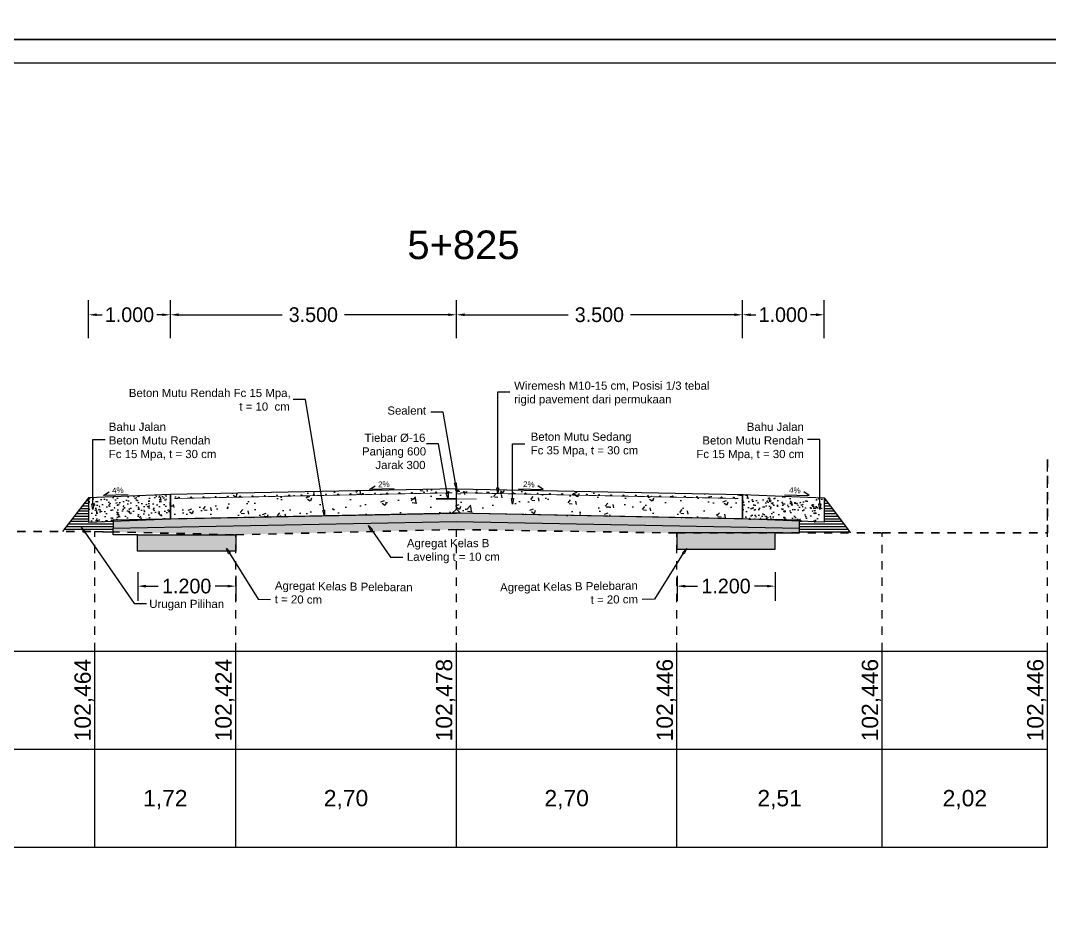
# Model space of a CAD drawing. Header units: millimetres. Extents: x 658 to 813, y 806 to 883.
# Drawn here: x 792.85 to 805.44, y 816.64 to 827.59 of the extents above; entities that cross this region are included whole.
import ezdxf
from ezdxf.enums import TextEntityAlignment as Align

# ---------------------------------------------------------------- set-up
doc = ezdxf.new("R2010")
doc.units = ezdxf.units.MM
doc.header["$LTSCALE"] = 0.1
doc.linetypes.add('DASHED', pattern=[0.75, 0.5, -0.25])
doc.layers.add('alfin', color=7, linetype='Continuous', lineweight=9, true_color=0xffffff)
doc.layers.add('putus2', color=7, linetype='DASHED', lineweight=5, true_color=0xdbdbdb)
for name, color, linetype, lineweight in [('arsir', 14, 'Continuous', 0), ('BESI', 190, 'Continuous', 15), ('DIMENSI', 182, 'Continuous', 9), ('existing', 10, 'Continuous', 30), ('G.13', 100, 'Continuous', 13), ('GREEN', 3, 'Continuous', 18), ('TEKS', 221, 'Continuous', 9)]:
    doc.layers.add(name, color=color, linetype=linetype, lineweight=lineweight)
doc.layers.add('new', color=255, linetype='Continuous')
doc.layers.add('YELLOWDASH', color=2, linetype='DASHED')
doc.styles.add('ARIAL', font='arial.ttf')
doc.dimstyles.get("Standard").update_dxf_attribs({"dimtxt": 0.18, "dimasz": 0.1, "dimexe": 0.18, "dimexo": 0.0625, "dimgap": 0.05, "dimtad": 0, "dimtih": 1, "dimtoh": 1, "dimdec": 3, "dimzin": 0, "dimdsep": 46, "dimtxsty": 'Standard', "dimcen": 0.09, "dimadec": 0, "dimazin": 0, "dimtfac": 1, "dimtdec": 3, "dimtofl": 0, "dimtmove": 0, "dimatfit": 3, "dimfxl": 1, "dimtolj": 1, "dimtzin": 0, "dimarcsym": 0})
pattern_1 = [(180, (-3730.931652, -6212.566398), (-3e-18, -0.03175), [])]
pattern_2 = [(50, (-3884.99426, -6892.08364), (0.182184669, -0.0159390855), [0.01905, -0.20955]), (355, (-3884.99426, -6892.08364), (-0.035242826, 0.191056643), [0.01524, -0.16764]), (100.451, (-3884.97908, -6892.08497), (0.1469425017, 0.1751166878), [0.01619, -0.17809]), (46.1842, (-3884.99426, -6892.03284), (0.271079041, -0.042042328), [0.028575, -0.314325]), (96.6356, (-3884.97167, -6892.03635), (0.2374042345, 0.247425556), [0.024285, -0.267135]), (351.184, (-3884.99426, -6892.03284), (0.237404606, 0.247425118), [0.02286, -0.25146]), (21, (-3884.96886, -6892.04554), (0.1516148798, -0.1022655185), [0.01905, -0.20955]), (326, (-3884.96886, -6892.04554), (0.0618020283, 0.184187966), [0.01524, -0.16764]), (71.4514, (-3884.95622, -6892.05406), (0.2134164908, 0.0819228577), [0.01619, -0.17809]), (37.5, (-3884.99426, -6892.08364), (0.00308860325, 0.08455503887), [0, -0.165608, 0, -0.17018, 0, -0.168275]), (7.5, (-3884.99426, -6892.08364), (0.0668196625, 0.1001805748), [0, -0.097028, 0, -0.161798, 0, -0.064135]), (327.5, (-3885.0509, -6892.08364), (0.13559059517, -0.005728744), [0, -0.0635, 0, -0.19812, 0, -0.26289]), (317.5, (-3885.0763, -6892.08364), (0.1481291814, 0.025426491), [0, -0.08255, 0, -0.131572, 0, -0.18669])]

# ---------------------------------------------------------------- blocks, each defined once
blk = doc.blocks.new('LOKASI')
blk.add_lwpolyline([(20620.645, 3407.919), (20678.101, 3407.919), (20678.101, 3448.549), (20620.645, 3448.549)], close=True)
blk = doc.blocks.new('*D46')
at = {"layer": 'Defpoints', "color": 0}
for p in [(794.685, 823.984), (793.685, 823.633), (794.685, 823.633)]:
    blk.add_point(p, dxfattribs=at)
at = {"layer": 'DIMENSI', "color": 0, "lineweight": -2}
for p, q in [((793.685, 823.696), (793.685, 824.164)), ((794.685, 823.696), (794.685, 824.164)), ((793.785, 823.984), (793.85, 823.984)), ((794.585, 823.984), (794.52, 823.984))]:
    blk.add_line(p, q, dxfattribs=at)
at = {"layer": 'DIMENSI', "color": 0}
for points in [[(793.785, 824.001), (793.785, 823.968), (793.685, 823.984)], [(794.585, 824.001), (794.585, 823.968), (794.685, 823.984)]]:
    blk.add_solid(points, dxfattribs=at)
at = {"layer": 'DIMENSI', "color": 0, "insert": (794.185, 823.984), "char_height": 0.18, "attachment_point": 5}
blk.add_mtext('\\A1;1.000', dxfattribs=at)
blk = doc.blocks.new('*D47')
at = {"layer": 'Defpoints', "color": 0}
for p in [(798.185, 823.984), (794.685, 823.633), (798.185, 823.633)]:
    blk.add_point(p, dxfattribs=at)
at = {"layer": 'DIMENSI', "color": 0, "lineweight": -2}
for p, q in [((794.685, 823.696), (794.685, 824.164)), ((798.185, 823.696), (798.185, 824.164)), ((794.785, 823.984), (796.055, 823.984)), ((798.085, 823.984), (796.815, 823.984))]:
    blk.add_line(p, q, dxfattribs=at)
at = {"layer": 'DIMENSI', "color": 0}
for points in [[(794.785, 824.001), (794.785, 823.968), (794.685, 823.984)], [(798.085, 824.001), (798.085, 823.968), (798.185, 823.984)]]:
    blk.add_solid(points, dxfattribs=at)
at = {"layer": 'DIMENSI', "color": 0, "insert": (796.435, 823.984), "char_height": 0.18, "attachment_point": 5}
blk.add_mtext('\\A1;3.500', dxfattribs=at)
blk = doc.blocks.new('*D48')
at = {"layer": 'Defpoints', "color": 0}
for p in [(801.685, 823.984), (798.185, 823.633), (801.685, 823.633)]:
    blk.add_point(p, dxfattribs=at)
at = {"layer": 'DIMENSI', "color": 0, "lineweight": -2}
for p, q in [((798.185, 823.696), (798.185, 824.164)), ((801.685, 823.696), (801.685, 824.164)), ((798.285, 823.984), (799.555, 823.984)), ((801.585, 823.984), (800.315, 823.984))]:
    blk.add_line(p, q, dxfattribs=at)
at = {"layer": 'DIMENSI', "color": 0}
for points in [[(798.285, 824.001), (798.285, 823.968), (798.185, 823.984)], [(801.585, 824.001), (801.585, 823.968), (801.685, 823.984)]]:
    blk.add_solid(points, dxfattribs=at)
at = {"layer": 'DIMENSI', "color": 0, "insert": (799.935, 823.984), "char_height": 0.18, "attachment_point": 5}
blk.add_mtext('\\A1;3.500', dxfattribs=at)
blk = doc.blocks.new('*D49')
at = {"layer": 'Defpoints', "color": 0}
for p in [(802.685, 823.984), (801.685, 823.633), (802.685, 823.633)]:
    blk.add_point(p, dxfattribs=at)
at = {"layer": 'DIMENSI', "color": 0, "lineweight": -2}
for p, q in [((801.685, 823.696), (801.685, 824.164)), ((802.685, 823.696), (802.685, 824.164)), ((801.785, 823.984), (801.85, 823.984)), ((802.585, 823.984), (802.52, 823.984))]:
    blk.add_line(p, q, dxfattribs=at)
at = {"layer": 'DIMENSI', "color": 0}
for points in [[(801.785, 824.001), (801.785, 823.968), (801.685, 823.984)], [(802.585, 824.001), (802.585, 823.968), (802.685, 823.984)]]:
    blk.add_solid(points, dxfattribs=at)
at = {"layer": 'DIMENSI', "color": 0, "insert": (802.185, 823.984), "char_height": 0.18, "attachment_point": 5}
blk.add_mtext('\\A1;1.000', dxfattribs=at)
blk = doc.blocks.new('*D50')
at = {"layer": 'Defpoints', "color": 0}
for p in [(794.285, 820.896), (795.485, 820.852), (795.485, 820.662)]:
    blk.add_point(p, dxfattribs=at)
at = {"layer": 'DIMENSI', "color": 0, "lineweight": -2}
for p, q in [((794.285, 820.833), (794.285, 820.482)), ((795.485, 820.79), (795.485, 820.482)), ((794.385, 820.662), (794.535, 820.662)), ((795.385, 820.662), (795.235, 820.662))]:
    blk.add_line(p, q, dxfattribs=at)
at = {"layer": 'DIMENSI', "color": 0}
for points in [[(794.385, 820.678), (794.385, 820.645), (794.285, 820.662)], [(795.385, 820.678), (795.385, 820.645), (795.485, 820.662)]]:
    blk.add_solid(points, dxfattribs=at)
at = {"layer": 'DIMENSI', "color": 0, "insert": (794.885, 820.662), "char_height": 0.18, "attachment_point": 5}
blk.add_mtext('\\A1;1.200', dxfattribs=at)
blk = doc.blocks.new('*D51')
at = {"layer": 'Defpoints', "color": 0}
for p in [(802.085, 820.896), (800.885, 820.852), (800.885, 820.662)]:
    blk.add_point(p, dxfattribs=at)
at = {"layer": 'DIMENSI', "color": 0, "lineweight": -2}
for p, q in [((800.885, 820.79), (800.885, 820.482)), ((802.085, 820.833), (802.085, 820.482)), ((800.985, 820.662), (801.135, 820.662)), ((801.985, 820.662), (801.835, 820.662))]:
    blk.add_line(p, q, dxfattribs=at)
at = {"layer": 'DIMENSI', "color": 0}
for points in [[(800.985, 820.678), (800.985, 820.645), (800.885, 820.662)], [(801.985, 820.678), (801.985, 820.645), (802.085, 820.662)]]:
    blk.add_solid(points, dxfattribs=at)
at = {"layer": 'DIMENSI', "color": 0, "insert": (801.485, 820.662), "char_height": 0.18, "attachment_point": 5}
blk.add_mtext('\\A1;1.200', dxfattribs=at)
blk = doc.blocks.new('koop')
blk.add_lwpolyline([(20620.645, 3407.919), (20678.101, 3407.919), (20678.101, 3448.549), (20620.645, 3448.549)], close=True)
at = {"color": 7}
blk.add_lwpolyline([(20621.16, 3448.013), (20677.586, 3448.013), (20677.586, 3408.455), (20621.16, 3408.455)], close=True, dxfattribs=at)

msp = doc.modelspace()

# ---------------------------------------------------------------- hatches: boundary and pattern name
at = {"layer": 'arsir'}
h = msp.add_hatch(dxfattribs=at)
h.set_pattern_fill('AR-CONC', scale=0.001, style=0)
h.set_pattern_definition(pattern_2)
h.paths.add_polyline_path([(794.6847, 821.7849), (793.6847, 821.7449), (793.6847, 821.4449), (794.6847, 821.4849)])
h = msp.add_hatch(dxfattribs=at)
h.set_pattern_fill('AR-CONC', scale=0.0025, style=0)
h.set_pattern_definition([(50, (-991.79595, -6197.4826), (0.455461672, -0.039847714), [0.047625, -0.523875]), (355, (-991.79595, -6197.4826), (-0.088107065, 0.477641607), [0.0381, -0.4191]), (100.451, (-991.758, -6197.4859), (0.367356254, 0.43779172), [0.040475, -0.445225]), (46.1842, (-991.79595, -6197.3556), (0.677697602, -0.10510582), [0.0714375, -0.7858125]), (96.6356, (-991.7395, -6197.36434), (0.593510586, 0.61856389), [0.0607125, -0.6678375]), (351.184, (-991.79595, -6197.3556), (0.593511515, 0.618562795), [0.05715, -0.62865]), (21, (-991.73245, -6197.38733), (0.3790372, -0.255663796), [0.047625, -0.523875]), (326, (-991.73245, -6197.38733), (0.15450507, 0.460469915), [0.0381, -0.4191]), (71.4514, (-991.70087, -6197.40864), (0.533541227, 0.204807144), [0.040475, -0.445225]), (37.5, (-991.79595, -6197.48258), (0.007721508, 0.211387597), [0, -0.41402, 0, -0.42545, 0, -0.4206875]), (7.5, (-991.79595, -6197.48258), (0.167049156, 0.250451437), [0, -0.24257, 0, -0.404495, 0, -0.1603375]), (327.5, (-991.93756, -6197.48258), (0.338976488, -0.01432186), [0, -0.15875, 0, -0.4953, 0, -0.657225]), (317.5, (-992.00106, -6197.48258), (0.370322953, 0.063566228), [0, -0.206375, 0, -0.32893, 0, -0.466725])])
h.paths.add_polyline_path([(798.1847, 821.8349), (798.1747, 821.8349), (798.1747, 821.8547), (794.6847, 821.7849), (794.6847, 821.4849), (798.1337, 821.5539), (798.1847, 821.6049)])
h.paths.add_polyline_path([(794.7898, 821.741, -2.4497973), (794.7947, 821.746, -1), (794.7847, 821.746, -2.3795032), (794.7898, 821.741), (794.9398, 821.744, -2.447225), (794.9447, 821.749, -1), (794.9347, 821.749, -2.3795032), (794.9398, 821.744), (795.0898, 821.7471, -2.4471044), (795.0947, 821.7521, -1), (795.0847, 821.7521, -2.3795032), (795.0898, 821.7471), (795.2397, 821.7502, -2.4469719), (795.2446, 821.7552, -1), (795.2346, 821.7552, -2.3795032), (795.2397, 821.7502), (795.3897, 821.7533, -2.4468256), (795.3946, 821.7583, -1), (795.3846, 821.7583, -2.3795032), (795.3897, 821.7533), (795.5397, 821.7564, -2.4466635), (795.5446, 821.7614, -1), (795.5346, 821.7614, -2.3795032), (795.5397, 821.7564), (795.6896, 821.7595, -2.4464826), (795.6945, 821.7645, -1), (795.6845, 821.7645, -2.3795032), (795.6896, 821.7595), (795.8396, 821.7626, -2.4462795), (795.8445, 821.7676, -1), (795.8345, 821.7676, -2.3795032), (795.8396, 821.7626), (795.9896, 821.7657, -2.4460499), (795.9945, 821.7707, -1), (795.9845, 821.7707, -2.3795032), (795.9896, 821.7657), (796.1395, 821.7687, -2.4457883), (796.1444, 821.7737, -1), (796.1344, 821.7737, -2.3795032), (796.1395, 821.7687), (796.2895, 821.7718, -2.4454874), (796.2944, 821.7768, -1), (796.2844, 821.7768, -2.3795032), (796.2895, 821.7718), (796.4395, 821.7749, -2.4451376), (796.4444, 821.7799, -1), (796.4344, 821.7799, -2.3795032), (796.4395, 821.7749), (796.5894, 821.778, -2.4447261), (796.5943, 821.783, -1), (796.5843, 821.783, -2.3795032), (796.5894, 821.778), (796.7394, 821.7811, -2.4442349), (796.7443, 821.7861, -1), (796.7343, 821.7861, -2.3795032), (796.7394, 821.7811), (796.8894, 821.7842, -2.4436383), (796.8943, 821.7892, -1), (796.8843, 821.7892, -2.3795032), (796.8894, 821.7842), (797.0393, 821.7873, -2.4428983), (797.0442, 821.7923, -1), (797.0342, 821.7923, -2.3795032), (797.0394, 821.7873), (797.1893, 821.7904, -2.4419562), (797.1942, 821.7954, -1), (797.1842, 821.7954, -2.3795032), (797.1893, 821.7904), (797.3393, 821.7934, -2.4407162), (797.3442, 821.7984, -1), (797.3342, 821.7984, -2.3795032), (797.3393, 821.7934), (797.4892, 821.7965, -2.4390103), (797.4942, 821.8015, -1), (797.4842, 821.8015, -2.3795032), (797.4893, 821.7965), (797.6392, 821.7996, -2.4365152), (797.6441, 821.8046, -1), (797.6341, 821.8046, -2.3795032), (797.6392, 821.7996), (797.7891, 821.8027, -2.4325188), (797.7941, 821.8077, -1), (797.7841, 821.8077, -2.3795032), (797.7892, 821.8027), (797.9391, 821.8058, -2.4250823), (797.9441, 821.8108, -1), (797.9341, 821.8108, -2.3795032), (797.9392, 821.8058), (798.089, 821.8089, -2.4064105), (798.094, 821.8139, -1), (798.084, 821.8139, -2.3795032), (798.0891, 821.8089), (798.1347, 821.8049)], flags=16)
h.paths.add_polyline_path([(801.6847, 821.7849), (798.8731, 821.8411), (798.8752, 821.8015, -1), (798.8852, 821.8015, -0.4202558), (798.8801, 821.7965), (799.0301, 821.7934, -2.3765317), (799.0352, 821.7984, -0.4202558), (799.0301, 821.7934), (799.1801, 821.7904, -2.3763608), (799.1852, 821.7954, -0.4202558), (799.1801, 821.7904), (799.33, 821.7873, -2.3761691), (799.3351, 821.7923, -0.4202558), (799.33, 821.7873), (799.48, 821.7842, -2.3759524), (799.4851, 821.7892, -0.4202558), (799.48, 821.7842), (799.63, 821.7811, -2.3757056), (799.6351, 821.7861, -0.4202558), (799.63, 821.7811), (799.7799, 821.778, -2.375422), (799.785, 821.783, -0.4202558), (799.7799, 821.778), (799.9299, 821.7749, -2.3750925), (799.935, 821.7799, -0.4202558), (799.9299, 821.7749), (800.0799, 821.7718, -2.3747052), (800.085, 821.7768, -0.4202558), (800.0799, 821.7718), (800.2298, 821.7687, -2.3742433), (800.2349, 821.7737, -0.4202558), (800.2298, 821.7687), (800.3798, 821.7657, -2.373683), (800.3849, 821.7707, -0.4202558), (800.3798, 821.7657), (800.5298, 821.7626, -2.3729892), (800.5349, 821.7676, -0.4202558), (800.5298, 821.7626), (800.6797, 821.7595, -2.3721074), (800.6849, 821.7645, -0.4202558), (800.6798, 821.7595), (800.8297, 821.7564, -2.3709497), (800.8348, 821.7614, -0.4202558), (800.8297, 821.7564), (800.9797, 821.7533, -2.3693622), (800.9848, 821.7583, -0.4202558), (800.9797, 821.7533), (801.1296, 821.7502, -2.3670511), (801.1348, 821.7552, -0.4202558), (801.1297, 821.7502), (801.2796, 821.7471, -2.3633757), (801.2847, 821.7521, -0.4202558), (801.2796, 821.7471), (801.4295, 821.744, -2.3566224), (801.4347, 821.749, -0.4202558), (801.4296, 821.744), (801.5794, 821.741, -2.3401403), (801.5847, 821.746, -0.4202558), (801.5796, 821.741), (801.6347, 821.7349), (798.2803, 821.8089, -2.3795032), (798.2854, 821.8139, -0.4202558), (798.2803, 821.8089), (798.4302, 821.8058, -2.3770626), (798.4353, 821.8108, -0.4202558), (798.4302, 821.8058), (798.5802, 821.8027, -2.3769485), (798.5853, 821.8077, -0.4202558), (798.5802, 821.8027), (798.7302, 821.7996, -2.3768232), (798.7353, 821.8046, -0.4202558), (798.7302, 821.7996), (798.8731, 821.7964), (798.8731, 821.8411), (798.1947, 821.8547), (798.1947, 821.8349), (798.1847, 821.6049), (798.2357, 821.5539), (801.6847, 821.4849)])
h = msp.add_hatch(dxfattribs=at)
h.set_pattern_fill('AR-CONC', scale=0.001, style=0)
h.set_pattern_definition(pattern_2)
h.paths.add_polyline_path([(802.6847, 821.7449), (801.6847, 821.7849), (801.6847, 821.4849), (802.1847, 821.4649), (802.6847, 821.4449)])
h = msp.add_hatch(dxfattribs=at)
h.set_pattern_fill('ANSI31', scale=0.01, angle=135, style=0)
h.set_pattern_definition(pattern_1)
h.paths.add_polyline_path([(793.9847, 821.4569), (793.6847, 821.4449), (793.6847, 821.7449), (793.364, 821.3308), (793.7617, 821.3308), (793.9847, 821.3256)])
h = msp.add_hatch(dxfattribs=at)
h.set_pattern_fill('ANSI31', scale=0.01, angle=135, style=0)
h.set_pattern_definition(pattern_1)
h.paths.add_polyline_path([(802.6847, 821.7449), (802.6847, 821.4449), (802.3847, 821.4569), (802.3847, 821.3128), (803.0083, 821.3128)])
h = msp.add_hatch(dxfattribs=at)
h.set_pattern_fill('ANSI33', scale=0.01, style=0)
h.set_pattern_definition([(45, (-4037.003554, -6880.94701), (-0.0449012806, 0.0449012806), []), (45, (-4036.95865, -6880.94701), (-0.0449012806, 0.0449012806), [0.03175, -0.015875])])
h.paths.add_polyline_path([(798.1847, 821.5549), (793.9847, 821.4709), (793.9847, 821.3709), (798.1847, 821.4549), (802.3847, 821.3709), (802.3847, 821.4709)])
h = msp.add_hatch(dxfattribs=at)
h.set_pattern_fill('TRIANG', scale=0.004, angle=45, style=0)
h.set_pattern_definition([(105, (-1528.85339, -1650.770902), (-0.03680176637, 0.00986100766), [0.01905, -0.01905]), (165, (-1528.85339, -1650.770902), (-0.02694076632, -0.02694076075), [0.01905, -0.01905]), (45, (-1528.87179, -1650.765972), (-0.00986100004, 0.0368017684), [0.01905, -0.01905])])
h.paths.add_polyline_path([(798.1847, 821.4549), (793.9847, 821.3709), (793.9847, 821.3256), (795.4847, 821.2908), (798.1825, 821.3549), (800.8847, 821.3128), (802.0847, 821.3128), (802.3847, 821.3128), (802.3847, 821.3709)])
h = msp.add_hatch(dxfattribs=at)
h.set_pattern_fill('TRIANG', scale=0.004, angle=45, style=0)
h.set_pattern_definition([(105, (-4022.229656, -6076.775532), (-0.03680176637, 0.00986100766), [0.01905, -0.01905]), (165, (-4022.229656, -6076.775532), (-0.02694076632, -0.02694076075), [0.01905, -0.01905]), (45, (-4022.248057, -6076.7706), (-0.00986100004, 0.03680176841), [0.01905, -0.01905])])
h.paths.add_polyline_path([(795.4847, 821.2908), (795.4847, 821.0908), (794.2847, 821.0908), (794.2847, 821.2908)])
h.paths.add_polyline_path([(800.8847, 821.3128), (800.8847, 821.1128), (802.0847, 821.1128), (802.0847, 821.3128)])
at = {"layer": 'BESI'}
for points in [[(795.0847, 821.7521, 1), (795.0947, 821.7521, 1)], [(795.2346, 821.7552, 1), (795.2446, 821.7552, 1)], [(795.3846, 821.7583, 1), (795.3946, 821.7583, 1)], [(795.5346, 821.7614, 1), (795.5446, 821.7614, 1)], [(795.6845, 821.7645, 1), (795.6945, 821.7645, 1)], [(795.8345, 821.7676, 1), (795.8445, 821.7676, 1)], [(795.9845, 821.7707, 1), (795.9945, 821.7707, 1)], [(796.1344, 821.7737, 1), (796.1444, 821.7737, 1)], [(796.2844, 821.7768, 1), (796.2944, 821.7768, 1)], [(796.4344, 821.7799, 1), (796.4444, 821.7799, 1)], [(796.5843, 821.783, 1), (796.5943, 821.783, 1)], [(796.7343, 821.7861, 1), (796.7443, 821.7861, 1)], [(796.8843, 821.7892, 1), (796.8943, 821.7892, 1)], [(797.0342, 821.7923, 1), (797.0442, 821.7923, 1)], [(797.1842, 821.7954, 1), (797.1942, 821.7954, 1)], [(797.3342, 821.7984, 1), (797.3442, 821.7984, 1)], [(797.4842, 821.8015, 1), (797.4942, 821.8015, 1)], [(797.6341, 821.8046, 1), (797.6441, 821.8046, 1)], [(797.7841, 821.8077, 1), (797.7941, 821.8077, 1)], [(797.9341, 821.8108, 1), (797.9441, 821.8108, 1)], [(798.084, 821.8139, 1), (798.094, 821.8139, 1)], [(798.2854, 821.8139, -1), (798.2754, 821.8139, -1)], [(798.4353, 821.8108, -1), (798.4253, 821.8108, -1)], [(798.5853, 821.8077, -1), (798.5753, 821.8077, -1)], [(798.7353, 821.8046, -1), (798.7253, 821.8046, -1)], [(798.8852, 821.8015, -1), (798.8752, 821.8015, -1)], [(799.0352, 821.7984, -1), (799.0252, 821.7984, -1)], [(799.1852, 821.7954, -1), (799.1752, 821.7954, -1)], [(799.3351, 821.7923, -1), (799.3251, 821.7923, -1)], [(799.4851, 821.7892, -1), (799.4751, 821.7892, -1)], [(799.6351, 821.7861, -1), (799.6251, 821.7861, -1)], [(799.785, 821.783, -1), (799.775, 821.783, -1)], [(799.935, 821.7799, -1), (799.925, 821.7799, -1)], [(800.085, 821.7768, -1), (800.075, 821.7768, -1)], [(800.2349, 821.7737, -1), (800.2249, 821.7737, -1)], [(800.3849, 821.7707, -1), (800.3749, 821.7707, -1)], [(800.5349, 821.7676, -1), (800.5249, 821.7676, -1)], [(800.6849, 821.7645, -1), (800.6749, 821.7645, -1)], [(800.8348, 821.7614, -1), (800.8248, 821.7614, -1)], [(800.9848, 821.7583, -1), (800.9748, 821.7583, -1)], [(801.1348, 821.7552, -1), (801.1248, 821.7552, -1)], [(801.2847, 821.7521, -1), (801.2747, 821.7521, -1)], [(794.7847, 821.746, 1), (794.7947, 821.746, 1)], [(794.9347, 821.749, 1), (794.9447, 821.749, 1)], [(801.4347, 821.749, -1), (801.4247, 821.749, -1)], [(801.5847, 821.746, -1), (801.5747, 821.746, -1)]]:
    msp.add_hatch(color=7, dxfattribs=at).paths.add_polyline_path(points)
at = {"layer": 'DIMENSI'}
h = msp.add_hatch(color=7, dxfattribs=at)
h.paths.add_polyline_path([(798.1947, 821.8547), (798.1847, 821.8549), (798.1847, 821.8349), (798.1947, 821.8349)])
h.paths.add_polyline_path([(798.1847, 821.8549), (798.1747, 821.8547), (798.1747, 821.8349), (798.1847, 821.8349)])

# ---------------------------------------------------------------- linework, layer by layer
at = {"layer": 'alfin', "color": 7, "linetype": 'ByBlock'}
for points in [[(791.2107, 819.8669), (805.4187, 819.8669)], [(793.7617, 817.4669), (793.7617, 819.8669)], [(795.4847, 817.4669), (795.4847, 819.8669)], [(798.1847, 817.4669), (798.1847, 819.8669)], [(800.8847, 817.4669), (800.8847, 819.8669)], [(803.3957, 817.4669), (803.3957, 819.8669)], [(805.4187, 817.4669), (805.4187, 819.8669)], [(805.4187, 817.4669), (805.4187, 819.8669)], [(791.2107, 818.6669), (805.4187, 818.6669)], [(791.2107, 817.4669), (805.4187, 817.4669)]]:
    msp.add_lwpolyline(points, dxfattribs=at)
at = {"layer": 'BESI', "color": 7}
for points, const_width in [([(794.7347, 821.7349), (798.1347, 821.8049)], 0.01), ([(801.6347, 821.7349), (798.2347, 821.8049)], 0.01), ([(798.1847, 821.7299), (797.9347, 821.7299)], 0.02), ([(798.1847, 821.7299), (798.4347, 821.7299)], 0.01)]:
    msp.add_lwpolyline(points, dxfattribs=dict(at, const_width=const_width))
for centre in [(795.0897, 821.7521), (795.2396, 821.7552), (795.3896, 821.7583), (795.5396, 821.7614), (795.6895, 821.7645), (795.8395, 821.7676), (795.9895, 821.7707), (796.1394, 821.7737), (796.2894, 821.7768), (796.4394, 821.7799), (796.5893, 821.783), (796.7393, 821.7861), (796.8893, 821.7892), (797.0392, 821.7923), (797.1892, 821.7954), (797.3392, 821.7984), (797.4892, 821.8015), (797.6391, 821.8046), (797.7891, 821.8077), (797.9391, 821.8108), (798.089, 821.8139), (798.2804, 821.8139), (798.4303, 821.8108), (798.5803, 821.8077), (798.7303, 821.8046), (798.8802, 821.8015), (799.0302, 821.7984), (799.1802, 821.7954), (799.3301, 821.7923), (799.4801, 821.7892), (799.6301, 821.7861), (799.78, 821.783), (799.93, 821.7799), (800.08, 821.7768), (800.2299, 821.7737), (800.3799, 821.7707), (800.5299, 821.7676), (800.6799, 821.7645), (800.8298, 821.7614), (800.9798, 821.7583), (801.1298, 821.7552), (801.2797, 821.7521), (794.7897, 821.746), (794.9397, 821.749), (801.4297, 821.749), (801.5797, 821.746)]:
    msp.add_circle(centre, 0.005, dxfattribs=at)
at = {"layer": 'DIMENSI', "color": 7, "extrusion": (1, 0, 0)}
for points, elevation in [([(821.8655, 0), (823.0413, 0)], 798.6904), ([(821.6686, 0), (822.4561, 0)], 793.7372), ([(821.7362, 0), (822.4034, 0)], 798.8731), ([(821.6686, 0), (822.4561, 0)], 802.6321)]:
    msp.add_lwpolyline(points, dxfattribs=dict(at, elevation=elevation))
at = {"layer": 'DIMENSI', "color": 7, "extrusion": (0, 1, 0)}
for points, elevation in [([(-798.6904, 0), (-798.8404, 0)], 823.0413), ([(-796.3368, 0), (-796.1868, 0)], 822.9475), ([(-798.0233, 0), (-797.8733, 0)], 822.792), ([(-793.7372, 0), (-793.8872, 0)], 822.4561), ([(-797.9674, 0), (-797.8174, 0)], 822.4034), ([(-798.8731, 0), (-799.0231, 0)], 822.4034), ([(-802.6321, 0), (-802.4821, 0)], 822.4561), ([(-797.378, 0), (-797.528, 0)], 821.0184), ([(-794.2435, 0), (-794.3935, 0)], 820.4511)]:
    msp.add_lwpolyline(points, dxfattribs=dict(at, elevation=elevation))
at = {"layer": 'DIMENSI', "color": 7, "extrusion": (0.986596, 0.163182, 0), "elevation": 919.9529}
msp.add_lwpolyline([(680.5947, 0), (681.9688, 0)], dxfattribs=at)
at = {"layer": 'DIMENSI', "color": 7}
for points in [[(798.1728, 821.9239), (798.0233, 822.792)], [(798.073, 821.7989), (797.9674, 822.4034)], [(797.4227, 821.8538), (797.1211, 821.8436), (797.1893, 821.8911)], [(798.9467, 821.8538), (799.2483, 821.8436), (799.1801, 821.8911)], [(794.1676, 821.7801), (793.866, 821.7699), (793.9342, 821.8174)], [(802.2018, 821.7801), (802.5034, 821.7699), (802.4352, 821.8174)], [(793.6389, 821.3224), (794.2435, 820.4511)], [(797.1485, 821.3468), (797.378, 821.0184)]]:
    msp.add_lwpolyline(points, dxfattribs=at)
for points in [[(798.1843, 821.9259), (798.1847, 821.8549), (798.1613, 821.9219)], [(798.0845, 821.8009), (798.085, 821.7299), (798.0615, 821.7969)], [(798.7021, 821.8655), (798.6904, 821.7955), (798.6787, 821.8655)], [(793.7489, 821.6686), (793.7372, 821.5986), (793.7256, 821.6686)], [(798.8847, 821.7362), (798.8731, 821.6662), (798.8614, 821.7362)], [(802.6438, 821.6686), (802.6321, 821.5986), (802.6205, 821.6686)], [(796.5726, 821.5936), (796.5725, 821.5227), (796.5496, 821.5898)], [(793.6293, 821.3158), (793.5989, 821.3799), (793.6484, 821.3291)], [(797.139, 821.3402), (797.1085, 821.4042), (797.1581, 821.3535)], [(795.3976, 821.0589), (795.3702, 821.1244), (795.4173, 821.0713)], [(800.952, 821.0713), (800.9992, 821.1244), (800.9718, 821.0589)]]:
    msp.add_lwpolyline(points, close=True, dxfattribs=at)
at = {"layer": 'DIMENSI', "color": 7, "extrusion": (0.846667, 0.532124, 0), "elevation": 1110.3532}
msp.add_lwpolyline([(271.9131, 0), (271.2484, 0)], dxfattribs=at)
at = {"layer": 'DIMENSI', "color": 7, "extrusion": (0.846667, -0.532124, 0), "elevation": 241.2394}
msp.add_lwpolyline([(1121.3793, 0), (1120.7146, 0)], dxfattribs=at)
at = {"layer": 'DIMENSI', "color": 7, "extrusion": (-0.013769, -0.999905, 0), "elevation": -831.3811}
msp.add_lwpolyline([(784.3885, 0), (784.5385, 0)], dxfattribs=at)
at = {"layer": 'DIMENSI', "color": 7, "extrusion": (0.013769, -0.999905, 0), "elevation": -809.4012}
msp.add_lwpolyline([(811.8296, 0), (811.6796, 0)], dxfattribs=at)
at = {"layer": 'existing', "color": 1, "linetype": 'DASHED'}
msp.add_lwpolyline([(791.2107, 821.3308), (793.7617, 821.3308), (795.4847, 821.2908), (798.1825, 821.3549), (800.8847, 821.3128), (803.3957, 821.3128), (805.4187, 821.3128), (805.4187, 822.2448)], dxfattribs=at)
at = {"layer": 'G.13', "color": 7}
for points in [[(793.6847, 821.4449), (794.6847, 821.4849), (794.6847, 821.7849), (793.6847, 821.7449), (793.6847, 821.4449)], [(798.1847, 821.6049), (798.1847, 821.8549)], [(802.6847, 821.4449), (801.6847, 821.4849), (801.6847, 821.7849), (802.6847, 821.7449), (802.6847, 821.4449)], [(793.6847, 821.7449), (793.364, 821.3308)], [(802.6847, 821.7449), (803.0083, 821.3128)], [(794.2847, 821.2908), (793.9847, 821.2908), (793.9847, 821.3709)], [(795.4847, 821.2908), (795.4847, 821.0908), (794.2847, 821.0908), (794.2847, 821.2908), (795.4847, 821.2908)], [(800.8847, 821.3128), (800.8847, 821.1128), (802.0847, 821.1128), (802.0847, 821.3128), (800.8847, 821.3128)], [(802.0847, 821.3128), (802.3847, 821.3128), (802.3847, 821.3709)]]:
    msp.add_lwpolyline(points, dxfattribs=at)
msp.add_lwpolyline([(798.2347, 821.5549), (798.1347, 821.5549), (798.1847, 821.6049)], close=True, dxfattribs=at)
at = {"layer": 'GREEN', "color": 7}
for points in [[(798.1847, 821.8549), (794.6847, 821.7849), (794.6847, 821.4849)], [(794.6847, 821.7849), (794.6847, 821.4849), (798.1847, 821.5549)], [(798.1847, 821.8549), (801.6847, 821.7849), (801.6847, 821.4849)], [(801.6847, 821.7849), (801.6847, 821.4849), (798.1847, 821.5549)], [(798.1847, 821.5549), (793.9847, 821.4709), (793.9847, 821.3709), (798.1847, 821.4549), (802.3847, 821.3709), (802.3847, 821.4709), (798.1847, 821.5549)]]:
    msp.add_lwpolyline(points, dxfattribs=at)
msp.add_lwpolyline([(798.1747, 821.8349), (798.1947, 821.8349), (798.1947, 821.8549), (798.1747, 821.8549)], close=True, dxfattribs=at)
at = {"layer": 'putus2', "color": 7}
for points in [[(805.4187, 819.8669), (805.4187, 822.2448)], [(793.7617, 819.8669), (793.7617, 821.3308)], [(795.4847, 819.8669), (795.4847, 821.2908)], [(798.1847, 819.8669), (798.1847, 821.3449)], [(800.8847, 819.8669), (800.8847, 821.3128)], [(803.3957, 819.8669), (803.3957, 821.3128)]]:
    msp.add_lwpolyline(points, dxfattribs=at)
at = {"layer": 'YELLOWDASH', "color": 7}
msp.add_lwpolyline([(805.4187, 819.8669), (805.4187, 821.3128)], dxfattribs=at)

# ---------------------------------------------------------------- block references
at = {"layer": 'new', "color": 7, "xscale": 0.5329260926819188, "yscale": 0.5329260926819188}
for name, p, zscale in [('LOKASI', (-10206.9488, -988.816), 0.5329260926818719), ('koop', (-10206.9488, -1010.4686), 0.5329260926818751)]:
    msp.add_blockref(name, p, dxfattribs=dict(at, zscale=zscale))

# ---------------------------------------------------------------- texts
at = {"layer": 'alfin', "color": 7, "linetype": 'ByBlock', "style": 'ARIAL'}
for s, height, p in [('5+825', 0.35, (798.2719, 824.6655)), ('1,72', 0.2, (794.6232, 817.9669)), ('2,70', 0.2, (796.8347, 817.9669)), ('2,70', 0.2, (799.5347, 817.9669)), ('2,51', 0.2, (802.1402, 817.9669)), ('2,02', 0.2, (804.4072, 817.9669))]:
    msp.add_text(s, height=height, dxfattribs=at).set_placement(p, align=Align.CENTER)
for s, p in [('102,464', (793.7117, 819.2669)), ('102,424', (795.4347, 819.2669)), ('102,478', (798.1347, 819.2669)), ('102,446', (800.8347, 819.2669)), ('102,446', (803.3457, 819.2669)), ('102,446', (805.3687, 819.2669))]:
    msp.add_text(s, height=0.2, rotation=90, dxfattribs=at).set_placement(p, align=Align.CENTER)
at = {"layer": 'TEKS', "color": 7, "char_height": 0.1, "style": 'ARIAL'}
for s, insert, width, attachment_point in [('Wiremesh M10-15 cm, Posisi 1/3 tebal\\Prigid pavement dari permukaan ', (798.8918, 823.1664), 2.448586, 1), ('Bahu Jalan\\PBeton Mutu Rendah\\PFc 15 Mpa, t = 30 cm', (793.932, 822.663), 1.599812, 1), ('Bahu Jalan\\PBeton Mutu Rendah\\PFc 15 Mpa, t = 30 cm', (802.4374, 822.663), 1.599812, 3), ('Beton Mutu Sedang\\PFc 35 Mpa, t = 30 cm', (799.0944, 822.5418), 1.599812, 1), ('Agregat Kelas B\\PLaveling t = 10 cm', (797.5794, 821.2389), 1.599812, 1), ('Urugan Pilihan', (794.4267, 820.4948), 1.599812, 1)]:
    msp.add_mtext(s, dxfattribs=dict(at, insert=insert, width=width, attachment_point=attachment_point))
at = {"layer": 'TEKS', "color": 7, "char_height": 0.1, "attachment_point": 1, "style": 'ARIAL'}
for s, insert in [('\\pi0.066551;Beton Mutu Rendah Fc 15 Mpa, \\P\\pi1.4183;t = 10  cm', (794.1106, 823.0773)), ('\\pi1.5576;Sealent', (795.783, 822.8617))]:
    msp.add_mtext_dynamic_manual_height_columns(s, width=2.024123, gutter_width=17.5, heights=[0], dxfattribs=dict(at, insert=insert))
at = {"layer": 'TEKS', "color": 7, "insert": (795.7728, 822.5285), "char_height": 0.1, "attachment_point": 1, "style": 'ARIAL'}
msp.add_mtext_dynamic_manual_height_columns('\\pi1.288;Tiebar Ø-16\\P\\pi1.257;Panjang 600\\P\\pi1.421;Jarak 300', width=2.024123, gutter_width=17.5, heights=[0], dxfattribs=at).dxf.set("width", 2.183062)
at = {"layer": 'TEKS', "color": 7, "char_height": 0.07, "style": 'ARIAL'}
for s, insert, attachment_point, rotation in [('\\pt0.07;2%', (797.2259, 821.9421), 1, 1.39569), ('\\pt0.07;2%', (799.1435, 821.9421), 3, 358.60431), ('\\pt0.07;4%', (793.9708, 821.8684), 1, 1.39569), ('\\pt0.07;4%', (802.3986, 821.8684), 3, 358.60431)]:
    msp.add_mtext_dynamic_manual_height_columns(s, width=0.263798, gutter_width=17.5, heights=[0], dxfattribs=dict(at, insert=insert, attachment_point=attachment_point, rotation=rotation))
at = {"layer": 'TEKS', "color": 7, "char_height": 0.1, "width": 1.792089, "style": 'ARIAL'}
for insert, attachment_point, rotation in [((795.9656, 820.72), 1, 359.21109), ((800.4038, 820.72), 3, 0.78891)]:
    msp.add_mtext('Agregat Kelas B Pelebaran\\Pt = 20 cm', dxfattribs=dict(at, insert=insert, attachment_point=attachment_point, rotation=rotation))

# ---------------------------------------------------------------- dimensions: what is measured, and where the dimension line sits
at = {"layer": 'DIMENSI', "color": 7}
for base, p1, p2, picture, middle in [((794.6847, 823.9845), (793.6847, 823.6334), (794.6847, 823.6334), '*D46', (794.1847, 823.9845)), ((798.1847, 823.9845), (794.6847, 823.6334), (798.1847, 823.6334), '*D47', (796.4347, 823.9845)), ((801.6847, 823.9845), (798.1847, 823.6334), (801.6847, 823.6334), '*D48', (799.9347, 823.9845)), ((802.6847, 823.9845), (801.6847, 823.6334), (802.6847, 823.6334), '*D49', (802.1847, 823.9845)), ((795.4847, 820.6617), (794.2847, 820.8955), (795.4847, 820.8524), '*D50', (794.8847, 820.6617))]:
    dim = msp.add_linear_dim(base=base, p1=p1, p2=p2, dimstyle='Standard', dxfattribs=at)
    dim.commit()
    dim.dimension.update_dxf_attribs({"geometry": picture, "text_midpoint": middle})
dim = msp.add_linear_dim(base=(800.8847, 820.6617), p1=(802.0847, 820.8955), p2=(800.8847, 820.8524), angle=180, dimstyle='Standard', dxfattribs=at)
dim.commit()
dim.dimension.update_dxf_attribs({"geometry": '*D51', "text_midpoint": (801.4847, 820.6617)})

doc.saveas('drawing.dxf')
